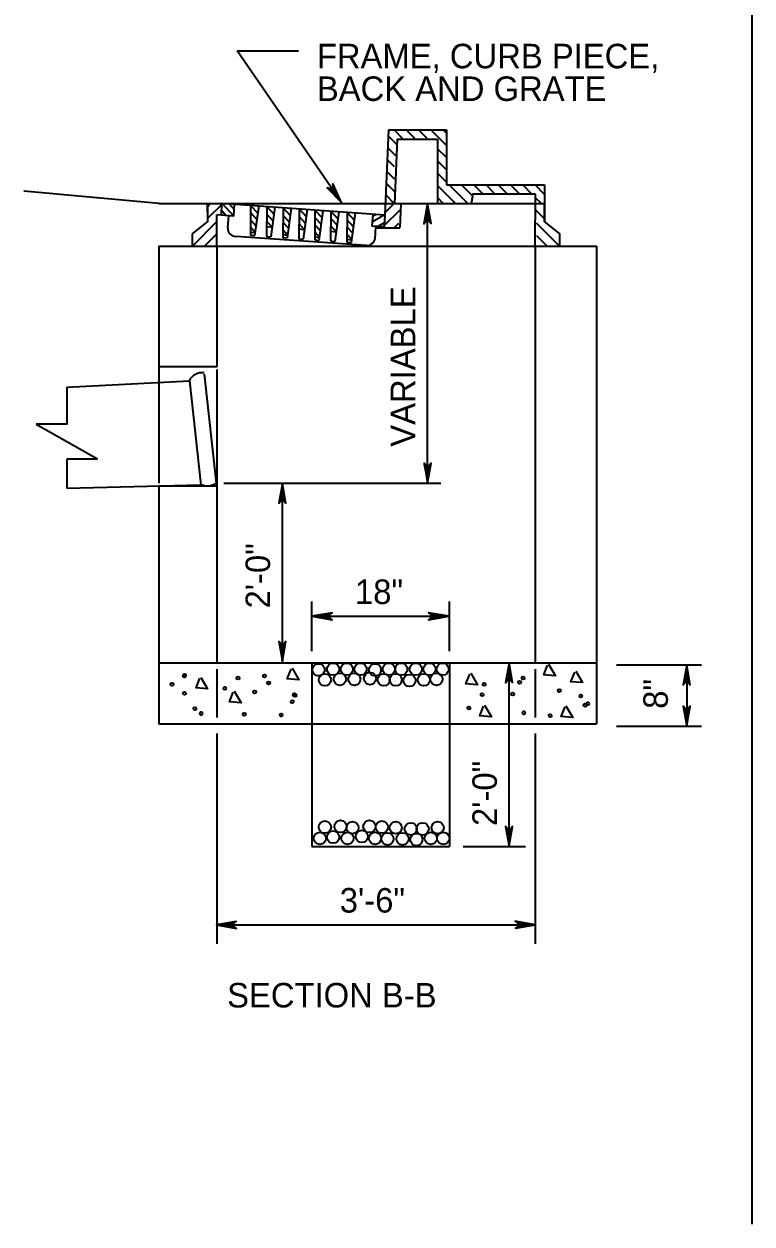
# Model space of a CAD drawing. Extents: x 0.17 to 2.79, y 0.04 to 1.76.
# Drawn here: x 1.237 to 1.559, y 0.233 to 0.765 of the extents above; entities that cross this region are included whole.
import ezdxf

# ---------------------------------------------------------------- set-up
doc = ezdxf.new("R2010")
doc.units = 0
for name, color, linetype in [('Default', 7, 'Continuous'), ('Plan Prop Drainage Structure', 7, 'Continuous'), ('Plan Prop DrainageStructure text', 7, 'Continuous')]:
    doc.layers.add(name, color=color, linetype=linetype)

msp = doc.modelspace()

# ---------------------------------------------------------------- linework, layer by layer
at = {"layer": 'Default'}
msp.add_line((1.5591480269235531, 0.23333343333353354), (1.5591480269235531, 0.8494470186921251), dxfattribs=at)
at = {"layer": 'Plan Prop Drainage Structure'}
for p, q in [((1.3981603444666524, 0.7177973288449686), (1.396590582186944, 0.6801168013832641)), ((1.3981603444666524, 0.7177973288449686), (1.4239238564141092, 0.7177973288449686)), ((1.4044696669363148, 0.7140282966668597), (1.4009339176381173, 0.7175622651797146)), ((1.4044696669363148, 0.7140282966668597), (1.4009339176381173, 0.7175622651797146)), ((1.4044696669363148, 0.7140282966668597), (1.4009339176381173, 0.7175622651797146)), ((1.409893048697917, 0.7140282966668597), (1.4063581897923907, 0.7175622651797146)), ((1.4153173208521905, 0.7140282966668597), (1.4117815715539928, 0.7175622651797146)), ((1.4238597481417672, 0.7109092511388851), (1.4172058437082664, 0.7175622651797146)), ((1.4237582433772256, 0.716434137665029), (1.4226292254698687, 0.7175622651797146)), ((1.4239238564141092, 0.7177973288449686), (1.4239238564141092, 0.6933907753287517)), ((1.4019738962783324, 0.711098904777897), (1.397992950644426, 0.7150807408044747)), ((1.4020629355454741, 0.7137300151219348), (1.4008689189731036, 0.6850851924897721)), ((1.4020629355454741, 0.7137300151219348), (1.4198556522984038, 0.7137300151219348)), ((1.4198556522984038, 0.7137300151219348), (1.4198556522984038, 0.6850433440342155)), ((1.4014271951780823, 0.7062240049018879), (1.397992950644426, 0.7096564686502012)), ((1.4238597481417672, 0.705485869377283), (1.4199242125341032, 0.7094196241996042)), ((1.4008689189731036, 0.7013571185599214), (1.397992950644426, 0.704233086888599)), ((1.4238597481417672, 0.7000615972230094), (1.4200168133719306, 0.7039045319928461)), ((1.4008689189731036, 0.6959337367983193), (1.3976617245706588, 0.6991400408080926)), ((1.4238713232464957, 0.6946266403566789), (1.4199081854660178, 0.6985897781371568)), ((1.4008689189731036, 0.6905094646440457), (1.3973304984968915, 0.6940478851202577)), ((1.4280178819172857, 0.6850566999242867), (1.4199509243142456, 0.6931236575273265)), ((1.4239238564141092, 0.6933907753287517), (1.4673126912922696, 0.6933907753287517)), ((1.4331830498041767, 0.685315804191669), (1.4251160922011368, 0.693382761794709)), ((1.435330676927635, 0.6885915588298129), (1.430539473962739, 0.693382761794709)), ((1.4397728459653356, 0.6895727715537148), (1.4359628557243413, 0.693382761794709)), ((1.4450101356586116, 0.6897597540147125), (1.4413862374859434, 0.693382761794709)), ((1.4505359125774266, 0.6896573588574995), (1.4468105096402173, 0.693382761794709)), ((1.4559895676898569, 0.6896279758993427), (1.4522347817944907, 0.693382761794709)), ((1.461685409608913, 0.6893546253492175), (1.4576581635560928, 0.693382761794709)), ((1.4672289943811565, 0.6892353127312476), (1.4630815453176949, 0.693382761794709)), ((1.4673126912922696, 0.6933907753287517), (1.4673126912922696, 0.6769274148342477)), ((1.296466816678751, 0.6852552574900128), (1.2368051653377699, 0.6906786392516149)), ((1.4008689189731036, 0.6850851924897721), (1.397143516035894, 0.6888105954269816)), ((1.422275739579316, 0.6853745701079826), (1.4199714033456883, 0.6876797967342817)), ((1.4354660166136906, 0.6893207904277038), (1.4347706199373138, 0.6850433440342155)), ((1.4632525007106072, 0.6893305847470893), (1.4354099218753913, 0.6893305847470893)), ((1.4632124330403933, 0.6663210573323259), (1.4632525007106072, 0.6893305847470893)), ((1.4657251211591327, 0.685315804191669), (1.4634359216009192, 0.6876058941425541)), ((1.296466816678751, 0.6852552574900128), (1.4673126912922696, 0.6852552574900128)), ((1.3181309607670029, 0.6772007653843728), (1.3181167144842603, 0.6852614902387126)), ((1.3181167144842603, 0.6852552574900128), (1.3181167144842603, 0.6769327571902761)), ((1.3183464357934858, 0.6841974709963691), (1.3194291532819293, 0.685279298092141)), ((1.3185334182544834, 0.6789610716957645), (1.3243770653569946, 0.6848038284056042)), ((1.3243218610113667, 0.6799511883463805), (1.3244500775560508, 0.6852935443748837)), ((1.3243743941789805, 0.6821166233232671), (1.3264926383442819, 0.6797953696288824)), ((1.3244500775560508, 0.6852935443748837), (1.3296793537152842, 0.6795647579269855)), ((1.3244732277655078, 0.6853166945843405), (1.3966359922131864, 0.6801150205979212)), ((1.3276359025343816, 0.6850638230656579), (1.3298966095271096, 0.6825867506537754)), ((1.3296793537152842, 0.6795647579269855), (1.3300622225639933, 0.6848893061020603)), ((1.3371613233332027, 0.684376439923324), (1.337035777966533, 0.6711852724962781)), ((1.3371301595897032, 0.681149656882108), (1.3398992807978107, 0.6781178698359325)), ((1.3371613233332027, 0.684376439923324), (1.34028214964652, 0.680957332065082)), ((1.340711318914143, 0.6841217876192986), (1.3389340951419944, 0.6709795917891808)), ((1.340348038704205, 0.6841484993994412), (1.340665908887901, 0.6837976846869028)), ((1.3442782319558406, 0.683827958037731), (1.3441526865891706, 0.6706359002180137)), ((1.3442479586050122, 0.6806011749965151), (1.3470161894204482, 0.677568497557668)), ((1.3442782319558406, 0.683827958037731), (1.3473999486618293, 0.6804088501794889)), ((1.347828227536781, 0.6835724153410342), (1.346051003764632, 0.6704293291182449)), ((1.3474640569341712, 0.6835982367285053), (1.3477845982958814, 0.6832483124086384)), ((1.3514975357356913, 0.6833213246076947), (1.3513719903690213, 0.6701301571806487)), ((1.3514975357356913, 0.6833213246076947), (1.3546192524416798, 0.6799022167494525)), ((1.3550466409239603, 0.6830657819109978), (1.3532694171518114, 0.6699226956882085)), ((1.3546833607140218, 0.683091603298469), (1.3550030116830607, 0.6827416789786019)), ((1.358574376688115, 0.6827808562561444), (1.3584488313214453, 0.669588798436427)), ((1.358574376688115, 0.6827808562561444), (1.3616969837867752, 0.6793617483979022)), ((1.3621243722690555, 0.6825253135594476), (1.3603471484969067, 0.6693822273366583)), ((1.3617610920591172, 0.6825511349469188), (1.362080743028156, 0.6822012106270516)), ((1.3656369713577963, 0.6822608669360367), (1.3655114259911265, 0.6690696995089909)), ((1.3656369713577963, 0.6822608669360367), (1.3687595784564563, 0.6788417590777946)), ((1.3691860765460653, 0.6820062146320114), (1.367409743166588, 0.6688622380165506)), ((1.3688236867287984, 0.682032926412154), (1.3691433376978372, 0.6816821116996156)), ((1.3726933332787776, 0.6817978627468997), (1.3725677879121079, 0.6686058049271825)), ((1.3726933332787776, 0.6817978627468997), (1.3758141595920947, 0.6783769741033149)), ((1.376243328859718, 0.681542320050203), (1.3744661050875693, 0.6683992338274136)), ((1.3758800486497798, 0.6815681414376742), (1.376198809226147, 0.6812182171178072)), ((1.3798316113255293, 0.6812654079293923), (1.3797069563515312, 0.6680742405023464)), ((1.3798316113255293, 0.6812654079293923), (1.3829542184241894, 0.6778463000711502)), ((1.38338160690647, 0.6810098652326956), (1.3816052735269924, 0.6678667790099062)), ((1.3912206239856266, 0.6804996702319734), (1.3908359743515746, 0.6751751220568986)), ((1.3924912143277393, 0.6801631018021778), (1.3912090488808981, 0.6795407173248571)), ((1.3966083900403723, 0.6801363900220353), (1.391347059744968, 0.6771980942063585)), ((1.396637772998529, 0.6801337188440211), (1.3962646984692053, 0.6748082802762747)), ((1.396304766139419, 0.6753745700152961), (1.40314743381926, 0.6822172376951373)), ((1.3966324306425006, 0.6811273970653225), (1.4002180419302976, 0.6847121179604483)), ((1.403590849369626, 0.6852516959193271), (1.4031429818559031, 0.674514450694707)), ((1.467215638491085, 0.6784019050981145), (1.463564138145603, 0.6820525150509251)), ((1.4672993354021984, 0.6771954230283442), (1.4673126912922696, 0.6852552574900128)), ((1.3113515109668323, 0.6717773836227705), (1.3181309607670029, 0.6772007653843728)), ((1.3113515109668323, 0.6663540018611683), (1.322198274490037, 0.6772007653843728)), ((1.322217863128808, 0.6663272900810259), (1.3221929321340082, 0.6801052262785358)), ((1.3296793537152842, 0.6795647579269855), (1.3221929321340082, 0.6801052262785358)), ((1.3270954341828314, 0.6744280826055796), (1.3274800838168836, 0.6797740002047685)), ((1.3370998862388748, 0.6779228738408921), (1.3395146311637585, 0.6752775172141116)), ((1.344194535044727, 0.6749943723446009), (1.3466324301790675, 0.6747272545431757)), ((1.3442167948615127, 0.677374391955299), (1.3466324301790675, 0.6747272545431757)), ((1.3514360986413634, 0.6768677585252627), (1.3538508435662469, 0.6742206211131393)), ((1.3514663719921916, 0.6800945415664786), (1.3542346028076275, 0.6770609737349602)), ((1.3585138299864588, 0.6763272901737124), (1.3609285749113422, 0.6736801527615891)), ((1.3585449937299583, 0.6795540732149283), (1.3613132245453945, 0.6765213957760814)), ((1.3655755342634683, 0.6758073008536049), (1.3679911695810234, 0.6731610538341528)), ((1.365606698006968, 0.6790340838948208), (1.3683749288224043, 0.6760014064559737)), ((1.37263189618445, 0.6753442966644679), (1.3750475315020048, 0.6726971592523444)), ((1.372662169535278, 0.6785710797056839), (1.3754312907433857, 0.6755384022668369)), ((1.379771064623873, 0.6748118418469604), (1.382186699941428, 0.6721655948275085)), ((1.3798022283673728, 0.6780386248881763), (1.3825704591828087, 0.6750059474493294)), ((1.3962646984692053, 0.6748082802762747), (1.3908715900584314, 0.6751858067689556)), ((1.3922472467357707, 0.669588798436427), (1.3926265540137945, 0.6748421151977886)), ((1.3963911342285464, 0.6766033119018519), (1.3935205082558972, 0.6750006050933008)), ((1.4010247376906015, 0.6746720501975478), (1.4028286732428927, 0.6764750953571677)), ((1.473675437322217, 0.6665187245053806), (1.4637377647165293, 0.6764555067183966)), ((1.474078785202369, 0.6717711508740706), (1.4672993354021984, 0.6771954230283442)), ((1.3113515109668323, 0.6663540018611683), (1.3113515109668323, 0.6717773836227705)), ((1.3167748927284346, 0.6663540018611683), (1.3222080688094222, 0.6717871779421561)), ((1.3884105447146342, 0.6666309139819792), (1.330539473035873, 0.6705798054797144)), ((1.337035777966533, 0.6711852724962781), (1.3389340951419944, 0.6709795917891808)), ((1.3370482434639328, 0.6725057248279898), (1.3390765579694213, 0.6722849074454783)), ((1.3370687224953755, 0.6746960907996762), (1.3391308719223778, 0.6724380549849621)), ((1.3441526865891706, 0.6706359002180137), (1.346051003764632, 0.6704293291182449)), ((1.3513719903690213, 0.6701301571806487), (1.3532694171518114, 0.6699226956882085)), ((1.3513835654737498, 0.671449719119689), (1.353411879979238, 0.6712289017371775)), ((1.3514049348978638, 0.6736400850913754), (1.3534670843248662, 0.67138115888399)), ((1.3584488313214453, 0.669588798436427), (1.3603471484969067, 0.6693822273366583)), ((1.3584915701696734, 0.6739463801703428), (1.3609285749113422, 0.6736801527615891)), ((1.3655238914885264, 0.6703901518407026), (1.3675522059940146, 0.6701684440655197)), ((1.365544370519969, 0.6725805178123889), (1.3676074103396425, 0.6703207012123321)), ((1.372608745974993, 0.6729633866610982), (1.3750475315020048, 0.6726971592523444)), ((1.3797399008803735, 0.6715850588057445), (1.3818020503073758, 0.6693261325983589)), ((1.392760112914507, 0.6743942476840658), (1.4031429818559031, 0.674407603574137)), ((1.4682582883093147, 0.6665116013640092), (1.4639122816801273, 0.6708584983858681)), ((1.474042279102841, 0.6715743740936875), (1.4730147659600252, 0.6726036680218457)), ((1.474078785202369, 0.6663477691124684), (1.474078785202369, 0.6717711508740706)), ((1.296466816678751, 0.6662729761280693), (1.4903640671625897, 0.6662729761280693)), ((1.296466816678751, 0.6662729761280693), (1.296466816678751, 0.6128734564451656)), ((1.322228547840865, 0.6662195525677843), (1.322228547840865, 0.6128734564451656)), ((1.3655114259911265, 0.6690696995089909), (1.367409743166588, 0.6688622380165506)), ((1.3725677879121079, 0.6686058049271825), (1.3744661050875693, 0.6683992338274136)), ((1.3797069563515312, 0.6680742405023464), (1.3816052735269924, 0.6678667790099062)), ((1.3797194218489308, 0.6693946928340581), (1.381747736354419, 0.6691720946662038)), ((1.4632124330403933, 0.6663219477249973), (1.4632124330403933, 0.48186642112886685)), ((1.4903640671625897, 0.6662729761280693), (1.4903640671625897, 0.4547477315355131)), ((1.322228547840865, 0.6128734564451656), (1.296466816678751, 0.6128734564451656)), ((1.296466816678751, 0.6128734564451656), (1.296466816678751, 0.561314378414081)), ((1.322228547840865, 0.6117195075430089), (1.322228547840865, 0.561314378414081)), ((1.255789227485056, 0.6038991887099516), (1.3100257162790923, 0.6066113247870883)), ((1.3100257162790923, 0.6066113247870883), (1.3151276662863127, 0.560567338962762)), ((1.316517569246395, 0.6095870170949645), (1.3218661580235982, 0.561314378414081)), ((1.255789227485056, 0.6038991887099516), (1.255789227485056, 0.5874064452572907)), ((1.2556805995791431, 0.5875506888700602), (1.242121699978802, 0.5875506888700602)), ((1.242121699978802, 0.5875506888700602), (1.2693855235775966, 0.572111279947686)), ((1.255789227485056, 0.5719670363349164), (1.255789227485056, 0.5591542857932229)), ((1.2558248431919128, 0.572111279947686), (1.2693855235775966, 0.572111279947686)), ((1.255789227485056, 0.5591542857932229), (1.3151249951082984, 0.5606367895911325)), ((1.322228547840865, 0.5599939260823693), (1.296466816678751, 0.5599939260823693)), ((1.296466816678751, 0.5599939260823693), (1.296466816678751, 0.4547477315355131)), ((1.322228547840865, 0.561314378414081), (1.322228547840865, 0.48186642112886685)), ((1.296466816678751, 0.48186642112886685), (1.4903640671625897, 0.48186642112886685)), ((1.322228547840865, 0.4789735353394324), (1.322228547840865, 0.4575791802306197)), ((1.3642630954657995, 0.48186642112886685), (1.3642630954657995, 0.4547477315355131)), ((1.3642630954657995, 0.48186642112886685), (1.3642630954657995, 0.40051035234880566)), ((1.4252790340600061, 0.48186642112886685), (1.4252790340600061, 0.40051035234880566)), ((1.4632124330403933, 0.4789735353394324), (1.4632124330403933, 0.4575791802306197)), ((1.296466816678751, 0.4547477315355131), (1.3644705569582398, 0.4547477315355131)), ((1.3642630954657995, 0.4547477315355131), (1.4252790340600061, 0.4547477315355131)), ((1.4252790340600061, 0.4547477315355131), (1.4903640671625897, 0.4547477315355131)), ((1.3642630954657995, 0.40051035234880566), (1.4252790340600061, 0.40051035234880566))]:
    msp.add_line(p, q, dxfattribs=at)
for points in [[(1.355470467835555, 0.4793875679316414), (1.3584639679968593, 0.47425534457359264), (1.3533317446388107, 0.47468362344854437), (1.355042188960603, 0.4789601794493612)], [(1.469089024671747, 0.48123513272483215), (1.4720825248330516, 0.4761037997594547), (1.466951191867674, 0.476531188241735), (1.4686616361894667, 0.48080774424255185)], [(1.3151338990350128, 0.475385252873621), (1.3181273991963174, 0.4702530295155723), (1.31299606623094, 0.4706804179978525), (1.3147065105527322, 0.4749578643913408)], [(1.4346032261150872, 0.4772319272741404), (1.4375967262763918, 0.47210059430876294), (1.4324645029183432, 0.47252798279104335), (1.434175837632807, 0.4768045387918601)], [(1.4810977506311507, 0.4781552644744), (1.4840912507924555, 0.473024821901694), (1.4789590274344064, 0.4734522103839743), (1.4806703621488704, 0.4777278759921197)], [(1.3299144173805382, 0.4692264067654282), (1.332907917541843, 0.4640941834073794), (1.327775694183794, 0.46452246228233113), (1.3294870288982579, 0.46879901828314796)], [(1.4407611818306085, 0.46306845104990685), (1.4437555723845845, 0.4579371180845295), (1.4386224586338645, 0.45836450656680977), (1.4403337933483282, 0.4626401721749552)], [(1.4767873597088201, 0.4627594847929251), (1.4797808598701245, 0.4576290422202192), (1.4746477461194045, 0.4580564307024994), (1.4763599712265398, 0.4623320963106448)]]:
    msp.add_lwpolyline(points, dxfattribs=at)
for centre, radius in [((1.3672629303892538, 0.47871525383395264), 0.0027118558889425133), ((1.3736423001812128, 0.4789926766914775), 0.0027118558889425133), ((1.3797445183010546, 0.4789926766914775), 0.0027118558889425133), ((1.3858464652354885, 0.4789926766914775), 0.0027118558889425133), ((1.3922258350274475, 0.47871525383395264), 0.0027118558889425133), ((1.398328053147493, 0.4789926766914775), 0.0027118558889425133), ((1.4038754255524208, 0.4789926766914775), 0.0027118558889425133), ((1.4102547953443798, 0.4789926766914775), 0.0027118558889425133), ((1.4163567422788137, 0.4789926766914775), 0.0027118558889425133), ((1.4221815375413343, 0.4789926766914775), 0.0027118558889425133), ((1.3023109988213106, 0.4723025282148727), 0.0006779639723785465), ((1.3078534898861778, 0.47630549869155525), 0.0006779639723785465), ((1.3078534898861778, 0.4759974318625513), 0.0006779639723785465), ((1.3315624323613169, 0.47507377374696663), 0.0006779639723785465), ((1.3315624323613169, 0.47507377374696663), 0.0006779639723785465), ((1.3432630057771568, 0.4759974318625513), 0.0006779639723785465), ((1.3451105931940737, 0.47291839068706504), 0.0006779639723785465), ((1.3700366165918534, 0.47427757285844546), 0.0027118558889425133), ((1.3766934092411336, 0.4745547245299511), 0.0027118558889425133), ((1.3830727790330926, 0.4745547245299511), 0.0027118558889425133), ((1.3900069945394902, 0.47483214738747603), 0.0027118558889425133), ((1.3961092126594679, 0.47427757285844546), 0.0027118558889425133), ((1.4013791622073462, 0.47427757285844546), 0.0027118558889425133), ((1.40748110914178, 0.4740001500009205), 0.0027118558889425133), ((1.4138604789337388, 0.47427757285844546), 0.0027118558889425133), ((1.4194078513387345, 0.4745547245299511), 0.0027118558889425133), ((1.4405624967528425, 0.4723025282148727), 0.0006779639723785465), ((1.4562657694600247, 0.473226457516069), 0.0006779639723785465), ((1.4578052900477336, 0.47507377374696663), 0.0006779639723785465), ((1.3078534898861778, 0.468299828923598), 0.0006779639723785465), ((1.3257121456532615, 0.47045521198349954), 0.0006779639723785465), ((1.3389522396570817, 0.4689156913957904), 0.0006779639723785465), ((1.356503099780977, 0.46768396645120186), 0.0006779639723785465), ((1.3568111666099132, 0.46737617080801336), 0.0006779639723785465), ((1.4396388386370542, 0.46768396645120186), 0.0006779639723785465), ((1.4531867282842668, 0.46799203328020583), 0.0006779639723785465), ((1.4738166295839197, 0.4695315538679829), 0.0006779639723785465), ((1.483361819939994, 0.4670681039790094), 0.0006779639723785465), ((1.3555794416653926, 0.4646049252757156), 0.0006779639723785465), ((1.4337885519292703, 0.46183367974321404), 0.0006779639723785465), ((1.4852094073567748, 0.4630654046877348), 0.0006779639723785465), ((1.486440861115548, 0.4636812671599272), 0.0006779639723785465), ((1.312472051649441, 0.46152588410002565), 0.0006779639723785465), ((1.3152432971819426, 0.45937050103985244), 0.0006779639723785465), ((1.3343336778936148, 0.45906243421105225), 0.0006779639723785465), ((1.3506528130729216, 0.45875463856766), 0.0006779639723785465), ((1.4581133568767377, 0.4596782966832446), 0.0006779639723785465), ((1.469813930292781, 0.4584468429244715), 0.0006779639723785465), ((1.3700366165918534, 0.4090962182821819), 0.0027118558889425133), ((1.3769708320986587, 0.40937364113950314), 0.0027118558889425133), ((1.3822407816463331, 0.40881906661047246), 0.0027118558889425133), ((1.3897298428675087, 0.40937364113950314), 0.0027118558889425133), ((1.395277215272912, 0.4090962182821819), 0.0027118558889425133), ((1.4013791622073462, 0.40881906661047246), 0.0027118558889425133), ((1.4080359548564223, 0.4082642208956263), 0.0027118558889425133), ((1.4133059044043008, 0.4082642208956263), 0.0027118558889425133), ((1.4199626970537844, 0.40881906661047246), 0.0027118558889425133), ((1.3678177761041, 0.40410369159162474), 0.0027118558889425133), ((1.373642571366621, 0.40465853730647094), 0.0027118558889425133), ((1.3800219411585795, 0.40410369159162474), 0.0027118558889425133), ((1.3864013109501307, 0.4049356889781804), 0.0027118558889425133), ((1.3922261062130592, 0.40410369159162474), 0.0027118558889425133), ((1.3977734786179867, 0.4038262687340999), 0.0027118558889425133), ((1.404430271267471, 0.4038262687340999), 0.0027118558889425133), ((1.4105322182019044, 0.4035488458769824), 0.0027118558889425133), ((1.4169115879936596, 0.40410369159162474), 0.0027118558889425133), ((1.422458960398859, 0.40410369159162474), 0.0027118558889425133)]:
    msp.add_circle(centre, radius, dxfattribs=at)
for centre, radius, start, end in [((1.3306419280872641, 0.6741372014345666), 0.0035584972955199205, 175.31104722222221, 268.3448388888889), ((1.388738209768165, 0.6701737015323564), 0.0035584972955199205, 264.70808611111113, 355.0255055555556), ((1.3158488546016356, 0.6034937093407309), 0.006779639720927927, 83.65823333333334, 151.8367388888889), ((1.3180131867861136, 0.5669891460417358), 0.006779639720927927, 243.97036111111115, 304.17448888888896)]:
    msp.add_arc(centre, radius, start, end, dxfattribs=at)
at = {"layer": 'Plan Prop DrainageStructure text'}
for p, q in [((1.3774035105105746, 0.685629222412008), (1.3312161714661501, 0.7527532547321366)), ((1.3312161714661501, 0.7527532547321366), (1.3583357514521752, 0.7527532547321366)), ((1.4154704683916743, 0.561314378414081), (1.4154704683916743, 0.6852552574900128)), ((1.3252327327142266, 0.561314378414081), (1.4214378800755123, 0.561314378414081)), ((1.3511965830127521, 0.4824068894804171), (1.3511965830127521, 0.561314378414081)), ((1.3642630954657995, 0.48702713705240097), (1.3642630954657995, 0.5089842203295493)), ((1.4252790340600061, 0.48702713705240097), (1.4252790340600061, 0.5089842203295493)), ((1.3642630954657995, 0.5024229167338758), (1.424871234216497, 0.5024229167338758)), ((1.4515767816103133, 0.40051035234880566), (1.4515767816103133, 0.48186642112886685)), ((1.4990819018084354, 0.48089856429503647), (1.5368158528304248, 0.48089856429503647)), ((1.5302483164860514, 0.48089856429503647), (1.5302483164860514, 0.45377898430901126)), ((1.4990819018084354, 0.45377898430901126), (1.5368158528304248, 0.45377898430901126)), ((1.322228547840865, 0.4504952161368246), (1.322228547840865, 0.3573797313453564)), ((1.4632124330403933, 0.4504952161368246), (1.4632124330403933, 0.3573797313453564)), ((1.4312874038067294, 0.40051035234880566), (1.4588664264112061, 0.40051035234880566)), ((1.321979237892868, 0.36579839405360604), (1.4632124330403933, 0.36579839405360604))]:
    msp.add_line(p, q, dxfattribs=at)
for points in [[(1.3774035105105746, 0.685629222412008), (1.3736024241962947, 0.6939650786018158), (1.3735107137511386, 0.6912858870535216), (1.3710238470198703, 0.6921326504840393), (1.3774035105105746, 0.685629222412008), (1.3770500246200221, 0.6861127056325875), (1.3736487246152083, 0.6936899472663479), (1.3735908490915663, 0.6911363010847233), (1.3713310324915093, 0.6919020387821422), (1.3768434535202532, 0.6863637963659271), (1.3767098946195406, 0.6866362565233808), (1.3737671468405068, 0.6931058496738982), (1.3736175608717085, 0.691097123807181), (1.371693422308776, 0.6917328641745729), (1.376631540064456, 0.6867502267853223), (1.3764258593573584, 0.6869710441678337), (1.3738677612123769, 0.6926375031287327), (1.3736700940393225, 0.6910561657442958), (1.3720745103721428, 0.6914328018443053), (1.3759308010320508, 0.687688700660996), (1.3756423138065115, 0.6881080756092334), (1.3739372118407476, 0.6921335408767106), (1.3737448870237214, 0.690990276686611), (1.3724983372837374, 0.6912217787811794), (1.3756289579164402, 0.6882086899811036), (1.3753778671831005, 0.6886218321806412), (1.374006662469118, 0.6915868397764604), (1.3738428302175771, 0.6907222684925145), (1.3729542183315029, 0.6909252780215975), (1.3751036262403042, 0.6889699757151654), (1.374883699250464, 0.6893706524173031), (1.3740930305582455, 0.6911736975769229), (1.3739149520239622, 0.6906635025762008), (1.373219555347585, 0.6908246636497274), (1.3747136342502233, 0.6895389366322009), (1.374246178097729, 0.690747199487314), (1.37406453799276, 0.6904017271308042), (1.3734661941175679, 0.6906617217908579), (1.3744945976530547, 0.6897740002974551), (1.3741980968934728, 0.6905726825237163), (1.374168713935316, 0.6901328285440361), (1.3738098856887349, 0.6903687826019618), (1.374243506919715, 0.6901862521043212), (1.374162481186616, 0.6903830288847044)], [(1.4154704683916743, 0.6852552574900128), (1.4138766655098374, 0.6762337989432136), (1.4154704683916743, 0.6783894396007147), (1.4170402306713827, 0.6762809897547988), (1.4154704683916743, 0.6852552574900128), (1.4154882762451027, 0.6846560232221489), (1.4139941973424646, 0.6764875608545675), (1.4154900570304454, 0.6785577238156125), (1.4169173564827273, 0.6766451603574084), (1.4155158784179165, 0.6843328106824246), (1.4154704683916743, 0.6840318579594856), (1.4142274802223758, 0.6770342619548176), (1.415489166637774, 0.6786049146271977), (1.416714346953644, 0.6769897423212469), (1.4154704683916743, 0.6838947374880873), (1.4155158784179165, 0.6835955655504911), (1.4144117915053593, 0.6774776775051835), (1.4154704683916743, 0.6786681325068683), (1.416570993733546, 0.6774527465103838), (1.415516768810588, 0.6827238711251736), (1.4155158784179165, 0.6822154569097943), (1.414639732029242, 0.6779317777676062), (1.4154455373968744, 0.6787651853080527), (1.4163430532096632, 0.6778676694952642), (1.4154704683916743, 0.6821246368573098), (1.4154428662188605, 0.6816429344220731), (1.4148917131552532, 0.6784223841295571), (1.415516768810588, 0.6790412070361921), (1.4161347013245515, 0.6783698509619436), (1.4154704683916743, 0.6812004092643789), (1.4154259487581036, 0.6807454186092846), (1.415055545406794, 0.6788123761196377), (1.4154900570304454, 0.6791302463033339), (1.4159717594656822, 0.6786031338418548), (1.415469577999003, 0.6805103549440306), (1.4151712964540781, 0.6792495589213037), (1.4155158784179165, 0.6794311990262728), (1.4158622411670978, 0.6788773747846513), (1.415516768810588, 0.6801924847603344), (1.4153093073181477, 0.6793644195759165), (1.4155817674756015, 0.6797116727177693), (1.4157455997271424, 0.6793145575863172), (1.4154900570304454, 0.6797098919324264), (1.4154455373968744, 0.6795024304399863)], [(1.4154704683916743, 0.561314378414081), (1.4170411210640543, 0.5701996068821532), (1.4154704683916743, 0.5680769107534946), (1.413924746714094, 0.570154196855911), (1.4154704683916743, 0.561314378414081), (1.4154544413235888, 0.5619047087552306), (1.41692537001677, 0.5699511873268279), (1.4154517701455744, 0.5679112977166112), (1.4140467305100781, 0.56979536860933), (1.4154268391507747, 0.5622225789389266), (1.4154704683916743, 0.5625190796985085), (1.4166965391002158, 0.5694116093679491), (1.415452660538246, 0.5678649972976975), (1.4142461784684757, 0.5694552386088485), (1.415472249177017, 0.562654419384564), (1.4154268391507747, 0.562949139358803), (1.4165148989952465, 0.5689744265662832), (1.415472249177017, 0.5678026698106982), (1.4143877509032312, 0.5689993575610829), (1.4154259487581036, 0.5638074778940491), (1.4154268391507747, 0.564308768968057), (1.4162905200420497, 0.5685274494452317), (1.4154962897791457, 0.5677073977948566), (1.4146130202490994, 0.5685906673249024), (1.4154704683916743, 0.5643978082351989), (1.4154989609571598, 0.5648723875290641), (1.4160412100940527, 0.5680448566173236), (1.4154259487581036, 0.5674349376374028), (1.4148178105635254, 0.5680964993922659), (1.4154704683916743, 0.5653086799380586), (1.4155158784179165, 0.5657565474517815), (1.415880049020526, 0.5676610973759428), (1.4154517701455744, 0.5673467887629325), (1.4149771908517093, 0.5678667780830402), (1.415472249177017, 0.56598804954635), (1.4157669691512562, 0.5672310377156483), (1.4154268391507747, 0.567051178396022), (1.4150858187576223, 0.5675960987109295), (1.4154259487581036, 0.5663014677666888), (1.415629848679858, 0.5671161770610356), (1.4153618404857613, 0.5667742662752113), (1.415201569804906, 0.5671669294433063), (1.4154517701455744, 0.5667769374532257), (1.4154962897791457, 0.5669808373749801)], [(1.3511965830127521, 0.561314378414081), (1.3496259303403721, 0.5524291499460088), (1.3511965830127521, 0.5545518460746673), (1.352743195083004, 0.5524754503649225), (1.3511965830127521, 0.561314378414081), (1.3512126100808377, 0.5607249384656028), (1.349742571780328, 0.5526784598940055), (1.3512161716515232, 0.554717459111551), (1.3526212112870195, 0.5528342786115036), (1.351241102646323, 0.5604061778892355), (1.3511965830127521, 0.560110567522325), (1.349971402696882, 0.5532180378528844), (1.3512152812588518, 0.5547637595304646), (1.3524217633286222, 0.5531735182193135), (1.3511956926200808, 0.559974337443598), (1.351241102646323, 0.5596796174693591), (1.350153042801851, 0.5536543302618788), (1.3511956926200808, 0.5548269774101353), (1.3522801908938669, 0.5536302896597505), (1.3512419930389945, 0.5588221693267843), (1.351241102646323, 0.5583208782527763), (1.3503774217550482, 0.5541013073829303), (1.3511716520179524, 0.5549222494259769), (1.3520549215479982, 0.5540380895032597), (1.3511965830127521, 0.5582309485929633), (1.3511689808399383, 0.5577563692990979), (1.3506267317030451, 0.5545839002108385), (1.3512419930389945, 0.5551947095834305), (1.3518501312335722, 0.5545331478285677), (1.3511965830127521, 0.5573209672827749), (1.3511520633791814, 0.556873099769052), (1.3507878927765717, 0.5549676594522193), (1.3512161716515232, 0.5552819680652294), (1.3516907509453886, 0.5547628691377933), (1.3511956926200808, 0.5566407072818121), (1.3509009726458416, 0.5553986095051852), (1.351241102646323, 0.55557757843214), (1.3515812326468044, 0.5550326581172327), (1.3512419930389945, 0.5563281794541447), (1.3510380931172399, 0.5555125797671265), (1.3513061013113363, 0.5558544905529508), (1.3514663719921916, 0.5554627177775272), (1.3512161716515232, 0.5558527097676079), (1.3511716520179524, 0.5556488098458533)], [(1.3642630954657995, 0.5024229167338758), (1.3732836636199273, 0.5008273330666961), (1.3711280229624263, 0.5024229167338758), (1.3732373632010135, 0.503991788620913), (1.3642630954657995, 0.5024229167338758), (1.364861439340992, 0.5024389438019613), (1.373030792101245, 0.5009457552919947), (1.3709606291401997, 0.5024416149799755), (1.3728723022057325, 0.5038680240395859), (1.3651855422733878, 0.5024665459747752), (1.3654856046036552, 0.5024229167338758), (1.3724832006083232, 0.5011790381719059), (1.3709134383286148, 0.5024407245873043), (1.3725277202418942, 0.5036650145105028), (1.365623615467725, 0.502421135948533), (1.3659227874053212, 0.5024665459747752), (1.3720397850579575, 0.5013624590622179), (1.3708502204489441, 0.502421135948533), (1.3720638256600857, 0.5035216612904047), (1.3667944818306388, 0.5024674363674467), (1.3673028960460178, 0.5024674363674467), (1.3715856847955348, 0.5015903995861007), (1.3707531676477596, 0.5023970953464048), (1.3716497930678768, 0.5032937207665218), (1.3673937160985024, 0.5024229167338758), (1.3678754185337392, 0.5023944241683905), (1.3710959688262552, 0.5018432711047833), (1.3704762555269487, 0.5024683267601181), (1.3711476116011974, 0.5030862592740817), (1.3683179436914334, 0.5024229167338758), (1.3687720439538564, 0.5023766163149621), (1.3707059768361745, 0.502007103356324), (1.3703881066524786, 0.5024416149799755), (1.3709143287212862, 0.5029233174152123), (1.369007998011782, 0.502421135948533), (1.3702687940345086, 0.5021219640109368), (1.3700871539295396, 0.5024674363674467), (1.370640978171161, 0.5028129087239566), (1.3693258681954779, 0.5024683267601181), (1.3701530429872244, 0.5022599748750064), (1.369806680238043, 0.5025333254251316), (1.370203795369495, 0.5026962672840009), (1.3698075706307147, 0.5024416149799755), (1.3700159225158262, 0.5023970953464048)], [(1.424871234216497, 0.5024229167338758), (1.415851556455041, 0.5040167196157126), (1.4180063067198707, 0.5024229167338758), (1.415896966481283, 0.5008531544541673), (1.424871234216497, 0.5024229167338758), (1.4242728903413049, 0.5024051088804474), (1.416103537581052, 0.5038982973904141), (1.418173700542097, 0.5024024377024332), (1.4162629178692356, 0.5009760286428229), (1.4239487874089087, 0.5023775067076336), (1.4236487250786412, 0.5024229167338758), (1.4166511290739736, 0.5036659049031742), (1.418220891353682, 0.5024033280951047), (1.4166066094404026, 0.5011790381719059), (1.4235107142145715, 0.5024229167338758), (1.4232115422769755, 0.5023775067076336), (1.4170945446243393, 0.503481593620191), (1.4182841092333527, 0.5024229167338758), (1.4170705040222111, 0.5013223913920042), (1.422339847851658, 0.5023766163149621), (1.4218314336362787, 0.5023775067076336), (1.4175486448867622, 0.503253653096308), (1.4183811620345372, 0.5024478477286756), (1.41748453661442, 0.501550331915887), (1.421740613583794, 0.5024229167338758), (1.4212589111485574, 0.5024505189066898), (1.4180383608560414, 0.503001671970297), (1.4186580741553478, 0.5023766163149621), (1.4179867180810992, 0.5017586838009985), (1.4208163859908634, 0.5024229167338758), (1.4203622857284404, 0.5024674363674467), (1.4184283528461221, 0.5028378397187563), (1.4187471134224896, 0.5024024377024332), (1.4182200009610106, 0.501921625659868), (1.4201263316705148, 0.5024238071265472), (1.4188655356477882, 0.502722088671472), (1.4190471757527572, 0.5023775067076336), (1.4184933515111358, 0.5020311439584523), (1.419808461486819, 0.5023766163149621), (1.4189821770877438, 0.5025840778074023), (1.4193276494442535, 0.5023116176499487), (1.4189305343128016, 0.502147785398408), (1.4193267590515823, 0.5024024377024332), (1.4191184071664704, 0.5024478477286756)], [(1.3511965830127521, 0.4824068894804171), (1.352767235685132, 0.4912921179484894), (1.3511965830127521, 0.4891694218198308), (1.3496508613351719, 0.49124670792224717), (1.3511965830127521, 0.4824068894804171), (1.3511805559446668, 0.4829963294288953), (1.352651484637848, 0.491043698393164), (1.3511778847666525, 0.4890038087829472), (1.3497728451311561, 0.4908869892829945), (1.3511529537718527, 0.48331509000526274), (1.3511965830127521, 0.4836107003721732), (1.3524226537212936, 0.4905041204342851), (1.3511787751593238, 0.4889575083640335), (1.3499722930895535, 0.4905477496751846), (1.3511983637980949, 0.48374693045090006), (1.3511529537718527, 0.48404165042513914), (1.3522410136163245, 0.4900669376326193), (1.3511983637980949, 0.4888942904843629), (1.3501138655243088, 0.4900909782347476), (1.3511520633791814, 0.48489998896038533), (1.3511529537718527, 0.4854003896417218), (1.3520166346631275, 0.48961996051156786), (1.3512224044002232, 0.48879990886119257), (1.3503391348701774, 0.4896831783912385), (1.3511965830127521, 0.4854903193015349), (1.3512250755782376, 0.48596489859540026), (1.3517673247151305, 0.48913736768365984), (1.3511520633791814, 0.488527448703739), (1.3505439251846034, 0.48918812006593054), (1.3511965830127521, 0.4864011910043947), (1.3512419930389945, 0.4868481681254462), (1.351606163641604, 0.4887536084422789), (1.3511778847666525, 0.4884392998292686), (1.350703305472787, 0.4889583987567048), (1.3511983637980949, 0.487080560612686), (1.351493083772334, 0.488322658389313), (1.3511529537718527, 0.48814368946235814), (1.3508119333786999, 0.4886886097772656), (1.3511520633791814, 0.4873930884403534), (1.3513559633009358, 0.48820868812737167), (1.3510879551068393, 0.4878667773415475), (1.350927684425984, 0.48825855011697095), (1.3511778847666525, 0.4878685581268902), (1.3512224044002232, 0.48807334844131617)], [(1.4515767816103133, 0.48186642112886685), (1.4500061289379333, 0.47298119266079464), (1.4515767816103133, 0.4751038887894532), (1.4531225032878936, 0.4730266026870369), (1.4515767816103133, 0.48186642112886685), (1.451592808678399, 0.48127609078771727), (1.4501227703778892, 0.47322961221612), (1.4515954798564132, 0.4752695018263368), (1.4530005194919096, 0.47338543093361796), (1.4516204108512127, 0.4809582206040213), (1.4515767816103133, 0.4806617198444394), (1.450350710901772, 0.4737691901749989), (1.4515945894637416, 0.47531580224525055), (1.452801071533512, 0.47372556093409945), (1.451575891217642, 0.480526380158384), (1.4516204108512127, 0.48023166018414487), (1.450532351006741, 0.4742063729766647), (1.451575891217642, 0.47537812973224974), (1.4526603894914283, 0.47418144198186507), (1.451621301243884, 0.4793733216488987), (1.4516204108512127, 0.4788720305748908), (1.4507567299599382, 0.4746533500977161), (1.4515509602228425, 0.47547340174809144), (1.4524342297528883, 0.4745901322180455), (1.4515767816103133, 0.4787829913077491), (1.4515491794374993, 0.4783084120138837), (1.451006039907935, 0.4751359429256242), (1.451621301243884, 0.47574586190554496), (1.4522294394384623, 0.47508430015068204), (1.4515767816103133, 0.47787211960488934), (1.4515313715840712, 0.4774242520911665), (1.4511672009814613, 0.47551970216700506), (1.4515954798564132, 0.47583401078001525), (1.4520700591502784, 0.47531402145990764), (1.451575891217642, 0.47719274999659805), (1.4512802808507312, 0.4759497618272996), (1.4516204108512127, 0.4761296211469259), (1.4519614312443654, 0.4755847008320185), (1.451621301243884, 0.4768793317762591), (1.4514174013221295, 0.4760646224819124), (1.4516854095162264, 0.4764065332677365), (1.4518456801970814, 0.4760138700996416), (1.4515954798564132, 0.4764038620897223), (1.4515509602228425, 0.4761999621679678)], [(1.5302483164860514, 0.48089856429503647), (1.5286776638136716, 0.47201244543429266), (1.5302483164860514, 0.4741360319556227), (1.5317940381636317, 0.4720587458532064), (1.5302483164860514, 0.48089856429503647), (1.5302643435541372, 0.4803082339538868), (1.5287943052536275, 0.4722617553822894), (1.5302670147321513, 0.4743016449925063), (1.5316720543676479, 0.47241757409978746), (1.5302919457269513, 0.47999036377019083), (1.5302483164860514, 0.4796938630106089), (1.5290222457775102, 0.4728013333411683), (1.53026612433948, 0.4743470550187486), (1.5314726064092503, 0.47275770410026896), (1.5302474260933803, 0.4795585233245535), (1.5302919457269513, 0.4792638033503144), (1.5292038858824795, 0.4732385161428342), (1.5302474260933803, 0.4744102728984192), (1.5313319243671664, 0.4732135851480346), (1.5302928361196224, 0.4784054648150682), (1.5302919457269513, 0.4779041737410603), (1.5294282648356763, 0.4736846028712142), (1.5302224950985805, 0.47450554491426084), (1.5311057646286266, 0.47362227538421503), (1.5302483164860514, 0.4778142440812473), (1.5302207143132376, 0.4773405551800532), (1.5296775747836733, 0.47416808609179373), (1.5302928361196224, 0.47477800507171447), (1.5309009743142004, 0.47411644331685154), (1.5302483164860514, 0.47690426277105885), (1.5302029064598093, 0.476456395257336), (1.5298387358571999, 0.4745518453331745), (1.5302670147321513, 0.4748652635535134), (1.530741594026017, 0.47434616462607715), (1.5302474260933803, 0.4762248931627675), (1.5299518157264698, 0.4749819049934691), (1.5302919457269513, 0.47516176431309537), (1.530632966120104, 0.474616843998188), (1.5302928361196224, 0.4759114749424286), (1.530088936197868, 0.47509676564808184), (1.5303569443919647, 0.47543867643390614), (1.5305172150728197, 0.47504601326581103), (1.5302670147321513, 0.4754360052558918), (1.5302224950985805, 0.4752321053341374)], [(1.5302483164860514, 0.45377898430901126), (1.5318189691584319, 0.46266510316975484), (1.5302483164860514, 0.4605415166484248), (1.5287017044158, 0.4626188027508411), (1.5302483164860514, 0.45377898430901126), (1.530232289417966, 0.45436931465016084), (1.531702327718476, 0.4624157932217581), (1.5302287278472806, 0.4603759036115413), (1.528823688211784, 0.46225997450426004), (1.5302046872451522, 0.4546871848338567), (1.5302483164860514, 0.4549836855934387), (1.5314734968019217, 0.4618762152628792), (1.530229618239952, 0.46033049358529904), (1.529024026562853, 0.46191984450377865), (1.530249206878723, 0.455119025279494), (1.5302046872451522, 0.4554137452537331), (1.5312918566969527, 0.4614390324612134), (1.530249206878723, 0.46026727570562836), (1.5291647086049371, 0.46146396345601304), (1.5302029064598093, 0.4562720837889793), (1.5302046872451522, 0.45677337486298725), (1.5310674777437554, 0.4609929457328334), (1.5302741378735227, 0.46017200368978667), (1.5293899779508056, 0.4610552732198326), (1.5302483164860514, 0.45686330452280044), (1.5302759186588655, 0.4573369934239943), (1.53081905818843, 0.4605094625122538), (1.5302029064598093, 0.45989954353233303), (1.529595658657903, 0.46056110528719596), (1.5302483164860514, 0.45777328583298876), (1.5302928361196224, 0.4582211533467116), (1.5306570067222323, 0.46012570327087304), (1.5302287278472806, 0.4598122850505341), (1.5297541485534152, 0.46033138397797035), (1.530249206878723, 0.45845265544128005), (1.5305439268529621, 0.4596956436105784), (1.5302046872451522, 0.4595157842909522), (1.5298636668519994, 0.4600607046058595), (1.5302029064598093, 0.4587660736616189), (1.5304076967742353, 0.4595807829559656), (1.5301387981874675, 0.4592388721701415), (1.5299785275066122, 0.4596315353382365), (1.5302287278472806, 0.4592415433481557), (1.5302741378735227, 0.4594454432699103)], [(1.4515767816103133, 0.40051035234880566), (1.4531474342826933, 0.4093964712095493), (1.4515767816103133, 0.4072728846882193), (1.4500301695400615, 0.4093501707906356), (1.4515767816103133, 0.40051035234880566), (1.4515607545422278, 0.4011006826899553), (1.4530307928427375, 0.40914716126155254), (1.451557192971542, 0.4071072716513357), (1.450152153336046, 0.40899134254405456), (1.451533152369414, 0.4014185528736512), (1.4515767816103133, 0.4017150536332331), (1.4528019619261836, 0.4086075833026737), (1.4515580833642134, 0.40706186162509345), (1.4503524916871147, 0.4086512125435731), (1.4515776720029847, 0.4018503933192885), (1.451533152369414, 0.40214511329352765), (1.4526203218212144, 0.40817040050100784), (1.4515776720029847, 0.4069986437454228), (1.4504931737291986, 0.40819533149580756), (1.4515313715840712, 0.40300345182877384), (1.451533152369414, 0.4035047429027817), (1.452395942868017, 0.4077243137726278), (1.4516026029977844, 0.4069033717295812), (1.450718443075067, 0.40778664125962705), (1.4515767816103133, 0.40359467256259485), (1.4516043837831272, 0.40406836146378877), (1.4521475233126917, 0.4072408305520483), (1.4515313715840712, 0.40663091157212755), (1.4509241237821644, 0.4072924733269905), (1.4515767816103133, 0.4045046538727832), (1.451621301243884, 0.4049525213865061), (1.4519854718464937, 0.40685707131066745), (1.451557192971542, 0.40654365309032864), (1.4510826136776769, 0.4070627520177649), (1.4515776720029847, 0.4051840234810745), (1.4518723919772238, 0.4064270116503729), (1.451533152369414, 0.40624715233074665), (1.451192131976261, 0.40679207264565403), (1.4515313715840712, 0.40549744170141344), (1.4517361618984972, 0.4063121509957601), (1.451467263311729, 0.40597024020993594), (1.4513069926308741, 0.4063629033780309), (1.451557192971542, 0.4059729113879502), (1.4516026029977844, 0.40617681130970473)], [(1.321979237892868, 0.36579839405360604), (1.3308653567536117, 0.3642277413812261), (1.3287417702322817, 0.36579839405360604), (1.330819056334698, 0.3673441157311863), (1.321979237892868, 0.36579839405360604), (1.3225695682340175, 0.36581442112169155), (1.330616046805615, 0.3643443828211817), (1.3285761571953982, 0.36581709229970577), (1.330460228088117, 0.36722213193520215), (1.3228874384177136, 0.3658420232945055), (1.3231839391772955, 0.36579839405360604), (1.3300764688467361, 0.3645723233450645), (1.3285307471691559, 0.3658162019070344), (1.3301200980876355, 0.3670226839768047), (1.323319278863351, 0.3657975036609346), (1.3236139988375901, 0.3658420232945055), (1.3296392860450703, 0.36475396345003364), (1.3284675292894854, 0.3657975036609346), (1.3296642170398698, 0.36688200193472076), (1.3244723373728362, 0.3658429136871769), (1.324973628446844, 0.3658420232945055), (1.3291931993166903, 0.36497834240323074), (1.3283722572736438, 0.36577257266613494), (1.3292555268036896, 0.36665584219618075), (1.3250635581066572, 0.36579839405360604), (1.325537247007851, 0.3657707918807921), (1.3287097160961105, 0.3652276523512276), (1.32809979711619, 0.3658429136871769), (1.328761358871053, 0.36645105188175486), (1.3259735394168457, 0.36579839405360604), (1.3264214069305684, 0.3657529840273638), (1.3283259568547299, 0.3653888134247541), (1.328012538634391, 0.36581709229970577), (1.3285316375618272, 0.3662916715935712), (1.3266529090251369, 0.3657975036609346), (1.3278958971944352, 0.3655018932940241), (1.3277160378748092, 0.3658420232945055), (1.3282609581897165, 0.3661830436876582), (1.326966327245476, 0.3658429136871769), (1.3277810365398226, 0.36563901376542235), (1.3274391257539981, 0.3659070219595189), (1.3278317889220932, 0.36606729264037396), (1.3274417969320127, 0.36581709229970577), (1.3276456968537673, 0.36577257266613494)], [(1.4632124330403933, 0.36579839405360604), (1.454327204572321, 0.36736904672598597), (1.4564499007009797, 0.36579839405360604), (1.4543726145985634, 0.36425178198335434), (1.4632124330403933, 0.36579839405360604), (1.4626221026992436, 0.3657823669855205), (1.4545756241276466, 0.3672524052860303), (1.4566155137378631, 0.3657788054148349), (1.4547314428451446, 0.3643737657793385), (1.4623042325155478, 0.36575476481270663), (1.4620077317559659, 0.36579839405360604), (1.4551152020865252, 0.3670235743694761), (1.456661814156777, 0.3657796958075063), (1.4550715728456258, 0.3645741041304074), (1.4618723920699104, 0.36579928444627746), (1.4615776720956712, 0.36575476481270663), (1.4555523848881913, 0.366841934264507), (1.4567241416437762, 0.36579928444627746), (1.4555274538933913, 0.36471478617249126), (1.4607193335604252, 0.3657529840273638), (1.4602180424864173, 0.36575476481270663), (1.4559993620092426, 0.36661755531130985), (1.456819413659618, 0.3658242154410771), (1.455936144129572, 0.36494005551835984), (1.4601290032192757, 0.36579839405360604), (1.4596544239254101, 0.3658259962264199), (1.4564819548371508, 0.36636913575598445), (1.4570918738170715, 0.3657529840273638), (1.4564303120622084, 0.3651457362254572), (1.4592181315164159, 0.36579839405360604), (1.458770264002693, 0.3658429136871769), (1.4568657140785315, 0.3662070842897865), (1.457180022691542, 0.3657788054148349), (1.456660033371434, 0.3653042261209695), (1.4585387619081245, 0.36579928444627746), (1.4572957737388261, 0.36609400442051654), (1.4574756330584524, 0.36575476481270663), (1.4569307127435451, 0.3654137444195538), (1.4582253436877857, 0.3657529840273638), (1.457410634393439, 0.36595777434178967), (1.457752545179263, 0.3656888757550217), (1.4573598820111682, 0.3655286050741666), (1.457749874001249, 0.3657788054148349), (1.4575459740794943, 0.3658242154410771)]]:
    msp.add_lwpolyline(points, dxfattribs=at)

# ---------------------------------------------------------------- texts
for s, p in [('FRAME, CURB PIECE,', (1.3664775020396143, 0.7450494677789993)), ('BACK AND GRATE', (1.3664775020396143, 0.730603956197998)), ('18"', (1.3833540047336559, 0.5078507504588352)), ('3\'-6"', (1.3766137322110275, 0.3712262277785653)), ('SECTION B-B', (1.326739422830554, 0.3292077072217161))]:
    msp.add_text(s, height=0.010855667449918529, dxfattribs=at).set_placement(p)
for s, p in [('VARIABLE', (1.4100426346667152, 0.5774928132537316)), ('2\'-0"', (1.3457687492877928, 0.5058776402989745)), ('8"', (1.5218955428354868, 0.4614443748172419)), ('2\'-0"', (1.4461836731995394, 0.4095380436443047))]:
    msp.add_text(s, height=0.010855667449918529, rotation=90, dxfattribs=at).set_placement(p)

doc.saveas('drawing.dxf')
